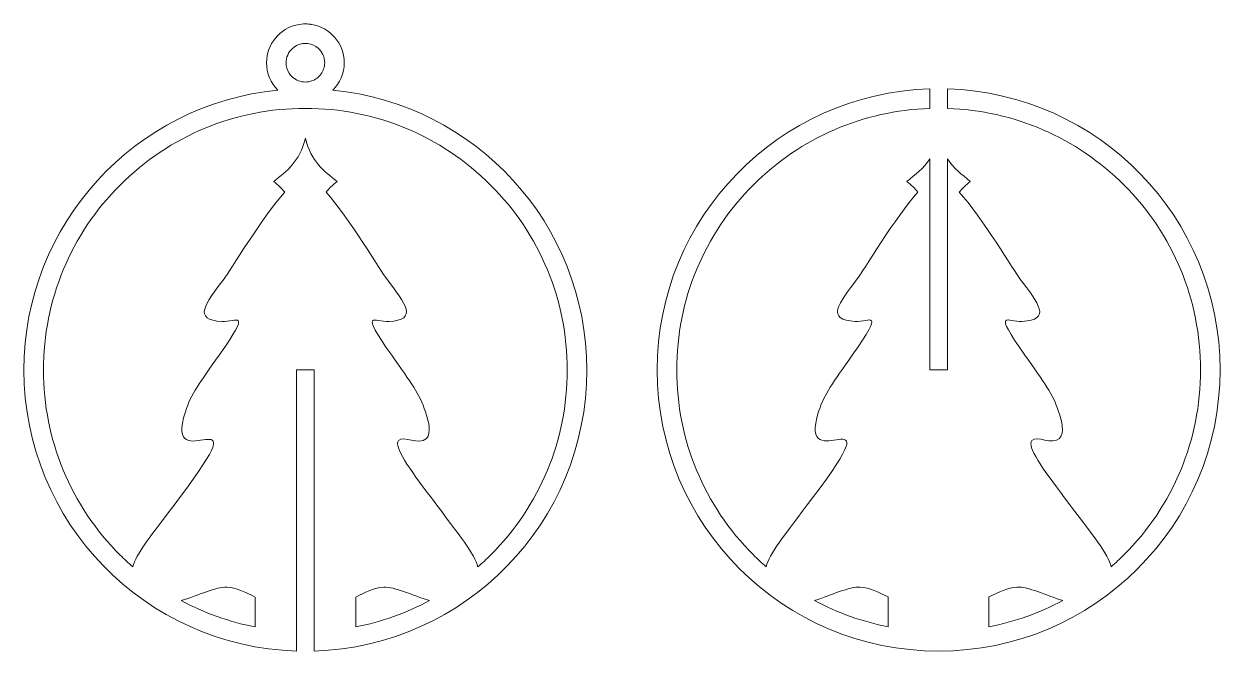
# Model space of a CAD drawing. Header units: inches. Extents: x 0 to 216, y -114 to -1.
import ezdxf

# ---------------------------------------------------------------- set-up
doc = ezdxf.new("R2010")
doc.units = ezdxf.units.IN
doc.header["$MEASUREMENT"] = 0
doc.layers.add('_U+0421_U+043B_U+043E_U+0439 1', color=7, linetype='Continuous')

msp = doc.modelspace()

# ---------------------------------------------------------------- linework, layer by layer
at = {"layer": '_U+0421_U+043B_U+043E_U+0439 1', "color": 1, "lineweight": 5, "true_color": 0xff0000}
for points, knots in [([(55.75, -12.96), (57.03, -11.7), (57.81, -9.94), (57.81, -8), (57.81, -4.52), (55.27, -1.64), (51.95, -1.09), (51.88, -1.08), (51.81, -1.07), (51.73, -1.06), (51.47, -1.02), (51.21, -1), (50.93, -1), (50.89, -0.99), (50.85, -0.99), (50.8, -0.99), (50.31, -0.99), (49.83, -1.04), (49.36, -1.14), (46.18, -1.81), (43.79, -4.63), (43.79, -8), (43.79, -9.94), (44.57, -11.7), (45.84, -12.96), (20.11, -15.46), (0, -37.14), (0, -63.52), (0, -91.05), (21.89, -113.46), (49.21, -114.3), (49.21, -114.3), (49.21, -63.5), (49.21, -63.5), (49.21, -63.5), (52.39, -63.5), (52.39, -63.5), (52.39, -63.5), (52.39, -114.3), (52.39, -114.3), (79.71, -113.46), (101.6, -91.05), (101.6, -63.52), (101.6, -37.14), (81.48, -15.45), (55.75, -12.96)], [0, 0, 0, 0, 1, 1, 1, 2, 2, 2, 3, 3, 3, 4, 4, 4, 5, 5, 5, 6, 6, 6, 7, 7, 7, 8, 8, 8, 9, 9, 9, 10, 10, 10, 11, 11, 11, 12, 12, 12, 13, 13, 13, 14, 14, 14, 15, 15, 15, 15]), ([(48.41, -5.48), (48.86, -5.04), (49.44, -4.73), (50.09, -4.59), (50.32, -4.55), (50.55, -4.52), (50.8, -4.52), (50.96, -4.52), (51.1, -4.53), (51.24, -4.55), (51.24, -4.55), (51.26, -4.55), (51.26, -4.55), (51.26, -4.55), (51.27, -4.55), (51.27, -4.55), (51.97, -4.65), (52.6, -4.95), (53.1, -5.39), (53.83, -6.03), (54.29, -6.97), (54.29, -8), (54.29, -8.39), (54.22, -8.77), (54.1, -9.12), (53.89, -9.76), (53.48, -10.34), (52.93, -10.77), (52.32, -11.24), (51.58, -11.49), (50.8, -11.49), (49.94, -11.49), (49.12, -11.18), (48.48, -10.61), (47.99, -10.17), (47.65, -9.63), (47.46, -9.02), (47.36, -8.7), (47.31, -8.36), (47.31, -8), (47.31, -7.02), (47.73, -6.12), (48.41, -5.48)], [0, 0, 0, 0, 1, 1, 1, 2, 2, 2, 3, 3, 3, 4, 4, 4, 5, 5, 5, 6, 6, 6, 7, 7, 7, 8, 8, 8, 9, 9, 9, 10, 10, 10, 11, 11, 11, 12, 12, 12, 13, 13, 13, 14, 14, 14, 14]), ([(166.69, -12.73), (166.69, -12.73), (166.69, -16.26), (166.69, -16.26), (178.72, -16.65), (189.97, -21.52), (198.53, -30.07), (207.46, -39), (212.37, -50.87), (212.37, -63.5), (212.37, -76.13), (207.46, -88), (198.53, -96.93), (197.79, -97.67), (197.03, -98.37), (196.25, -99.06), (195.67, -96.73), (193.15, -93.68), (187.84, -86.61), (183.75, -81.17), (181, -77.33), (181.93, -76.23), (182.73, -75.27), (185.64, -77.17), (186.94, -75.87), (187.96, -74.86), (187.27, -72.63), (186.76, -71.04), (185.72, -67.8), (184.2, -65.83), (180.68, -60.83), (174.62, -52.26), (177.66, -54.9), (180.14, -54.75), (185.54, -54.42), (183.21, -51.59), (179.78, -47.05), (178.9, -45.88), (172.85, -35.82), (168.83, -31.39), (169.36, -30.71), (170, -30.09), (170.82, -29.44), (169.27, -28.2), (167.82, -27.11), (166.69, -25.37), (166.69, -25.37), (166.69, -63.5), (166.69, -63.5), (166.69, -63.5), (166.6, -63.5), (166.6, -63.5), (166.6, -63.5), (166.6, -63.5), (166.6, -63.5), (166.6, -63.5), (163.6, -63.5), (163.6, -63.5), (163.6, -63.5), (163.6, -63.5), (163.6, -63.5), (163.6, -63.5), (163.51, -63.5), (163.51, -63.5), (163.51, -63.5), (163.51, -25.37), (163.51, -25.37), (162.38, -27.11), (160.93, -28.2), (159.38, -29.44), (160.2, -30.09), (160.84, -30.71), (161.37, -31.39), (157.35, -35.82), (151.3, -45.88), (150.42, -47.05), (146.99, -51.59), (144.66, -54.42), (150.06, -54.75), (152.54, -54.9), (155.58, -52.26), (149.52, -60.83), (146, -65.83), (144.48, -67.8), (143.44, -71.04), (139.28, -83.98), (157.61, -66.32), (142.36, -86.61), (137.05, -93.68), (134.53, -96.73), (133.95, -99.06), (133.17, -98.37), (132.41, -97.67), (131.67, -96.93), (122.74, -88), (117.83, -76.13), (117.83, -63.5), (117.83, -50.87), (122.74, -39), (131.67, -30.07), (140.23, -21.52), (151.48, -16.65), (163.51, -16.26), (163.51, -16.26), (163.51, -12.73), (163.51, -12.73), (136.19, -13.57), (114.3, -35.98), (114.3, -63.5), (114.3, -91.56), (137.04, -114.3), (165.1, -114.3), (193.16, -114.3), (215.9, -91.56), (215.9, -63.5), (215.9, -35.98), (194.01, -13.57), (166.69, -12.73)], [0, 0, 0, 0, 1, 1, 1, 2, 2, 2, 3, 3, 3, 4, 4, 4, 5, 5, 5, 6, 6, 6, 7, 7, 7, 8, 8, 8, 9, 9, 9, 10, 10, 10, 11, 11, 11, 12, 12, 12, 13, 13, 13, 14, 14, 14, 15, 15, 15, 16, 16, 16, 17, 17, 17, 18, 18, 18, 19, 19, 19, 20, 20, 20, 21, 21, 21, 22, 22, 22, 23, 23, 23, 24, 24, 24, 25, 25, 25, 26, 26, 26, 27, 27, 27, 28, 28, 28, 29, 29, 29, 30, 30, 30, 31, 31, 31, 32, 32, 32, 33, 33, 33, 34, 34, 34, 35, 35, 35, 36, 36, 36, 37, 37, 37, 38, 38, 38, 39, 39, 39, 39]), ([(84.23, -96.95), (83.49, -97.69), (82.73, -98.4), (81.95, -99.08), (81.37, -96.75), (78.85, -93.71), (73.54, -86.64), (69.45, -81.19), (66.7, -77.35), (67.63, -76.25), (68.43, -75.3), (71.34, -77.19), (72.64, -75.9), (73.66, -74.88), (72.97, -72.65), (72.46, -71.06), (71.42, -67.82), (69.9, -65.85), (66.38, -60.86), (60.32, -52.29), (63.36, -54.92), (65.84, -54.77), (71.24, -54.44), (68.91, -51.61), (65.48, -47.07), (64.6, -45.91), (58.55, -35.85), (54.53, -31.42), (55.06, -30.73), (55.7, -30.12), (56.52, -29.46), (54.1, -27.53), (51.89, -25.96), (50.8, -21.66), (49.71, -25.96), (47.5, -27.53), (45.08, -29.46), (45.9, -30.12), (46.54, -30.73), (47.07, -31.42), (43.05, -35.85), (37, -45.91), (36.12, -47.07), (32.69, -51.61), (30.36, -54.44), (35.76, -54.77), (38.24, -54.92), (41.28, -52.29), (35.22, -60.86), (31.7, -65.85), (30.18, -67.82), (29.14, -71.06), (24.98, -84.01), (43.31, -66.34), (28.06, -86.64), (22.75, -93.71), (20.23, -96.75), (19.65, -99.08), (18.87, -98.4), (18.11, -97.69), (17.37, -96.95), (8.44, -88.02), (3.53, -76.15), (3.53, -63.52), (3.53, -50.9), (8.44, -39.03), (17.37, -30.1), (26.3, -21.17), (38.17, -16.25), (50.8, -16.25), (63.43, -16.25), (75.3, -21.17), (84.23, -30.1), (93.16, -39.03), (98.07, -50.9), (98.07, -63.52), (98.07, -76.15), (93.16, -88.02), (84.23, -96.95)], [0, 0, 0, 0, 1, 1, 1, 2, 2, 2, 3, 3, 3, 4, 4, 4, 5, 5, 5, 6, 6, 6, 7, 7, 7, 8, 8, 8, 9, 9, 9, 10, 10, 10, 11, 11, 11, 12, 12, 12, 13, 13, 13, 14, 14, 14, 15, 15, 15, 16, 16, 16, 17, 17, 17, 18, 18, 18, 19, 19, 19, 20, 20, 20, 21, 21, 21, 22, 22, 22, 23, 23, 23, 24, 24, 24, 25, 25, 25, 26, 26, 26, 26]), ([(41.72, -109.93), (37.04, -109.02), (32.56, -107.42), (28.4, -105.18), (31.48, -104.25), (34.64, -102.65), (36.66, -102.75), (38.34, -102.84), (39.9, -103.66), (41.72, -104.53), (41.72, -104.53), (41.72, -109.93), (41.72, -109.93)], [0, 0, 0, 0, 1, 1, 1, 2, 2, 2, 3, 3, 3, 4, 4, 4, 4]), ([(59.88, -109.93), (59.88, -109.93), (59.88, -104.53), (59.88, -104.53), (61.7, -103.66), (63.26, -102.84), (64.94, -102.75), (66.96, -102.65), (70.12, -104.25), (73.2, -105.18), (69.04, -107.42), (64.56, -109.02), (59.88, -109.93)], [0, 0, 0, 0, 1, 1, 1, 2, 2, 2, 3, 3, 3, 4, 4, 4, 4]), ([(156.02, -109.9), (151.34, -109), (146.86, -107.4), (142.7, -105.15), (145.78, -104.22), (148.94, -102.62), (150.96, -102.73), (152.64, -102.82), (154.2, -103.63), (156.02, -104.51), (156.02, -104.51), (156.02, -109.9), (156.02, -109.9)], [0, 0, 0, 0, 1, 1, 1, 2, 2, 2, 3, 3, 3, 4, 4, 4, 4]), ([(174.18, -109.9), (174.18, -109.9), (174.18, -104.51), (174.18, -104.51), (176, -103.63), (177.56, -102.82), (179.24, -102.73), (181.26, -102.62), (184.42, -104.22), (187.5, -105.15), (183.34, -107.4), (178.86, -109), (174.18, -109.9)], [0, 0, 0, 0, 1, 1, 1, 2, 2, 2, 3, 3, 3, 4, 4, 4, 4])]:
    msp.add_open_spline(points, degree=3, knots=knots, dxfattribs=at)

doc.saveas('drawing.dxf')
